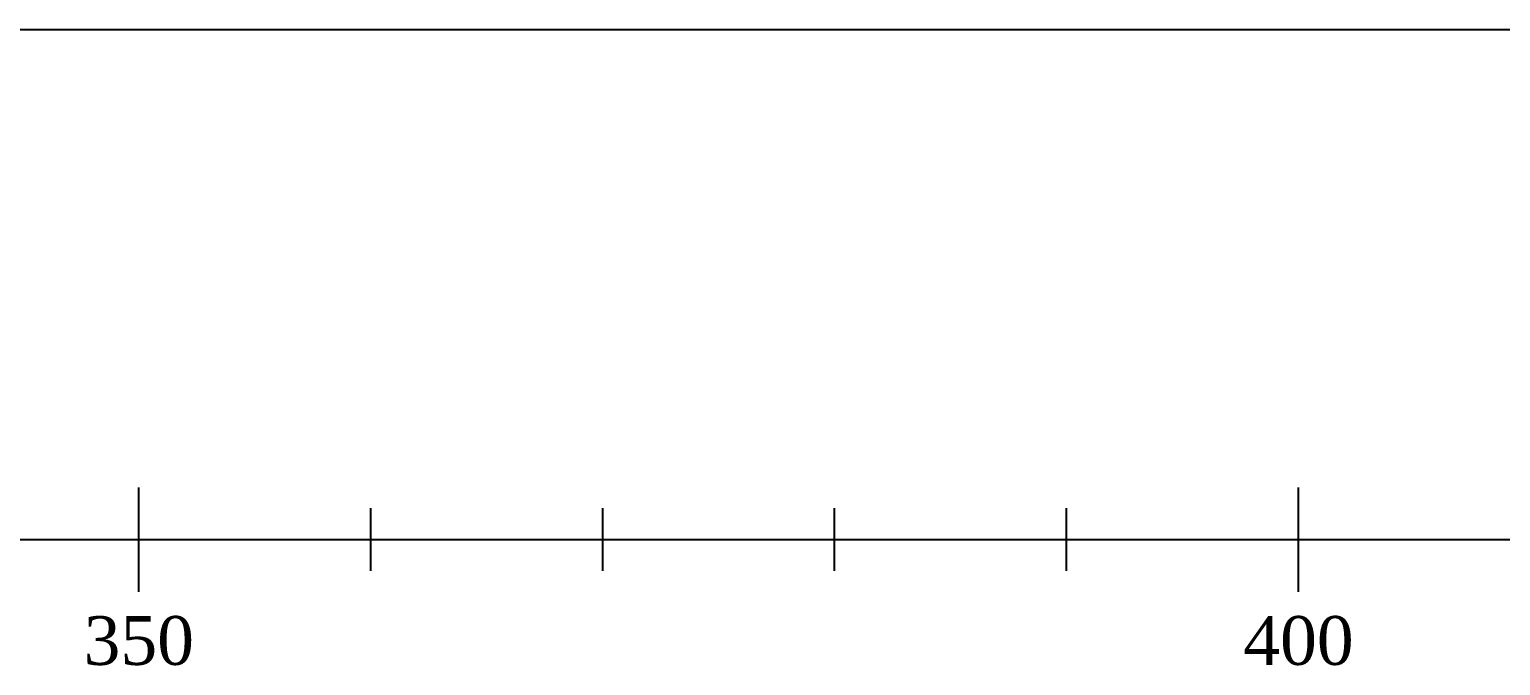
# Model space of a CAD drawing. Header units: metres. Extents: x 5 to 509, y -1 to 159.
# Drawn here: x 380.3 to 443.7, y 23.6 to 51 of the extents above; entities that cross this region are included whole.
import ezdxf
from ezdxf.enums import TextEntityAlignment as Align

# ---------------------------------------------------------------- set-up
doc = ezdxf.new("R2010")
doc.units = ezdxf.units.M
doc.linetypes.add('DASHED', pattern=[0.6, 0.35, -0.25])
for name, color, linetype in [('BASE', 8, 'Continuous'), ('TEXT', 7, 'Continuous'), ('WAVE', 7, 'Continuous')]:
    doc.layers.add(name, color=color, linetype=linetype)
doc.styles.add('TNR', font='Times New Roman.ttf')

msp = doc.modelspace()

# ---------------------------------------------------------------- linework, layer by layer
at = {"layer": 'BASE'}
for p, q in [((29, 51), (501, 51)), ((385, 26.75), (385, 31.25)), ((435, 26.75), (435, 31.25)), ((395, 27.65), (395, 30.35)), ((405, 27.65), (405, 30.35)), ((415, 27.65), (415, 30.35)), ((425, 27.65), (425, 30.35)), ((29, 29), (501, 29))]:
    msp.add_line(p, q, dxfattribs=at)
at = {"layer": 'WAVE', "linetype": 'DASHED'}
msp.add_lwpolyline([(95, 51), (495, 51)], dxfattribs=at)
at = {"layer": 'WAVE'}
msp.add_lwpolyline([(95, 51), (495, 51)], dxfattribs=at)

# ---------------------------------------------------------------- texts
at = {"layer": 'TEXT', "style": 'TNR'}
for s, p in [('350', (385, 25.7)), ('400', (435, 25.7))]:
    msp.add_text(s, height=2.1, dxfattribs=at).set_placement(p, align=Align.TOP_CENTER)

doc.saveas('drawing.dxf')
